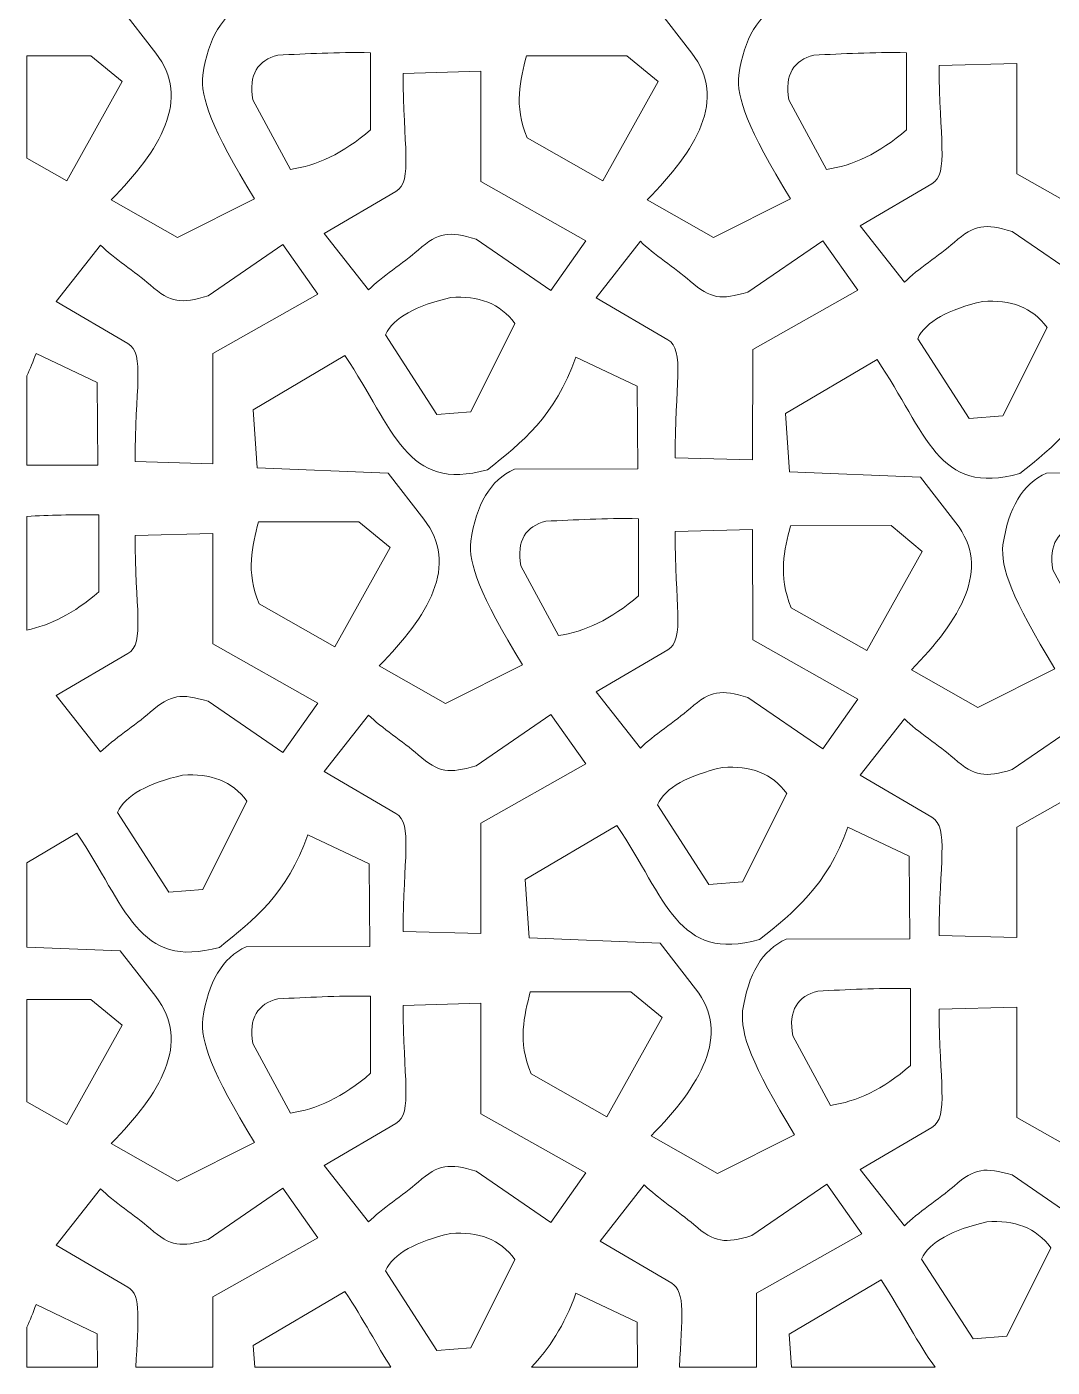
# Model space of a CAD drawing. Header units: millimetres. Extents: x -1200 to 1200, y -590 to 590.
# Drawn here: x -1200 to -746, y -590 to 3 of the extents above; entities that cross this region are included whole.
import ezdxf

# ---------------------------------------------------------------- set-up
doc = ezdxf.new("R2010")
doc.units = ezdxf.units.MM
doc.header["$MEASUREMENT"] = 0
doc.layers.add('Layer 1', color=7, linetype='Continuous')

msp = doc.modelspace()

# ---------------------------------------------------------------- linework, layer by layer
at = {"layer": 'Layer 1', "color": 250, "lineweight": 20}
for points, knots in [([(-1200.05, 13.7031), (-1200.05, 13.7031), (-1200.05, 51.032), (-1200.05, 51.032), (-1200.05, 51.032), (-1177.863, 64.1121), (-1177.863, 64.1121), (-1155.9009, 31.4488), (-1151.0704, 3.5208), (-1114.7516, 13.5832), (-1099.6646, 25.6372), (-1084.8581, 37.2681), (-1075.6221, 63.4262), (-1075.6221, 63.4262), (-1048.5533, 50.5692), (-1048.5533, 50.5692), (-1048.5533, 50.5692), (-1048.2413, 13.9262), (-1048.2413, 13.9262), (-1048.2413, 13.9262), (-1102.8976, 13.8593), (-1102.8976, 13.8593), (-1113.5525, 9.0549), (-1119.7824, -1.8112), (-1122.203, -17.9738), (-1123.1799, -28.1387), (-1118.4316, -41.3192), (-1099.2246, -72.8358), (-1099.2246, -72.8358), (-1133.3612, -89.9213), (-1133.3612, -89.9213), (-1133.3612, -89.9213), (-1162.6861, -73.2833), (-1162.6861, -73.2833), (-1141.2048, -51.2435), (-1126.9879, -28.635), (-1142.997, -8.2453), (-1142.997, -8.2453), (-1158.6968, 12.0357), (-1158.6968, 12.0357), (-1158.6968, 12.0357), (-1200.05, 13.7031), (-1200.05, 13.7031)], [0, 0, 0, 0, 0.07142857, 0.07142857, 0.07142857, 0.14285714, 0.14285714, 0.14285714, 0.21428571, 0.21428571, 0.21428571, 0.28571429, 0.28571429, 0.28571429, 0.35714286, 0.35714286, 0.35714286, 0.42857143, 0.42857143, 0.42857143, 0.5, 0.5, 0.5, 0.57142857, 0.57142857, 0.57142857, 0.64285714, 0.64285714, 0.64285714, 0.71428571, 0.71428571, 0.71428571, 0.78571429, 0.78571429, 0.78571429, 0.85714286, 0.85714286, 0.85714286, 0.92857143, 0.92857143, 0.92857143, 1, 1, 1, 1]), ([(-925.4468, -73.2833), (-925.4468, -73.2833), (-896.1219, -89.9213), (-896.1219, -89.9213), (-896.1219, -89.9213), (-861.9855, -72.8358), (-861.9855, -72.8358), (-881.1924, -41.3192), (-885.9407, -28.1387), (-884.9638, -17.9738), (-882.5432, -1.8112), (-876.3133, 9.0549), (-865.6585, 13.8593), (-865.6585, 13.8593), (-811.0021, 13.9262), (-811.0021, 13.9262), (-811.0021, 13.9262), (-811.3142, 50.5692), (-811.3142, 50.5692), (-811.3142, 50.5692), (-838.383, 63.4262), (-838.383, 63.4262), (-847.6189, 37.2681), (-862.4254, 25.6372), (-877.5124, 13.5832), (-913.8312, 3.5208), (-918.6617, 31.4488), (-940.6238, 64.1121), (-940.6238, 64.1121), (-981.2123, 40.184), (-981.2123, 40.184), (-981.2123, 40.184), (-979.4412, 14.3737), (-979.4412, 14.3737), (-979.4412, 14.3737), (-921.4576, 12.0357), (-921.4576, 12.0357), (-921.4576, 12.0357), (-905.7578, -8.2453), (-905.7578, -8.2453), (-889.7486, -28.635), (-903.9656, -51.2435), (-925.4468, -73.2833)], [0, 0, 0, 0, 0.07142857, 0.07142857, 0.07142857, 0.14285714, 0.14285714, 0.14285714, 0.21428571, 0.21428571, 0.21428571, 0.28571429, 0.28571429, 0.28571429, 0.35714286, 0.35714286, 0.35714286, 0.42857143, 0.42857143, 0.42857143, 0.5, 0.5, 0.5, 0.57142857, 0.57142857, 0.57142857, 0.64285714, 0.64285714, 0.64285714, 0.71428571, 0.71428571, 0.71428571, 0.78571429, 0.78571429, 0.78571429, 0.85714286, 0.85714286, 0.85714286, 0.92857143, 0.92857143, 0.92857143, 1, 1, 1, 1]), ([(-1200.05, -54.7548), (-1200.05, -54.7548), (-1200.05, -9.4715), (-1200.05, -9.4715), (-1200.05, -9.4715), (-1171.6598, -9.4499), (-1171.6598, -9.4499), (-1171.6598, -9.4499), (-1157.866, -20.8263), (-1157.866, -20.8263), (-1157.866, -20.8263), (-1182.371, -64.7928), (-1182.371, -64.7928), (-1182.371, -64.7928), (-1200.05, -54.7548), (-1200.05, -54.7548)], [0, 0, 0, 0, 0.2, 0.2, 0.2, 0.4, 0.4, 0.4, 0.6, 0.6, 0.6, 0.8, 0.8, 0.8, 1, 1, 1, 1]), ([(-1083.3857, -59.7738), (-1083.3857, -59.7738), (-1100.0217, -28.9738), (-1100.0217, -28.9738), (-1102.0508, -17.6259), (-1097.727, -11.4407), (-1088.931, -9.1738), (-1076.1943, -8.6231), (-1063.1428, -7.7894), (-1047.8955, -8.0738), (-1047.8955, -8.0738), (-1047.8955, -42.1738), (-1047.8955, -42.1738), (-1060.2505, -52.8984), (-1071.8704, -58.1231), (-1083.3857, -59.7738)], [0, 0, 0, 0, 0.2, 0.2, 0.2, 0.4, 0.4, 0.4, 0.6, 0.6, 0.6, 0.8, 0.8, 0.8, 1, 1, 1, 1]), ([(-945.1317, -64.7928), (-945.1317, -64.7928), (-978.6104, -45.7833), (-978.6104, -45.7833), (-984.6428, -31.3627), (-981.6255, -20.1919), (-978.9225, -9.4833), (-978.9225, -9.4833), (-934.4207, -9.4499), (-934.4207, -9.4499), (-934.4207, -9.4499), (-920.6269, -20.8263), (-920.6269, -20.8263), (-920.6269, -20.8263), (-945.1317, -64.7928), (-945.1317, -64.7928)], [0, 0, 0, 0, 0.2, 0.2, 0.2, 0.4, 0.4, 0.4, 0.6, 0.6, 0.6, 0.8, 0.8, 0.8, 1, 1, 1, 1]), ([(-846.1464, -59.7738), (-846.1464, -59.7738), (-862.7824, -28.9738), (-862.7824, -28.9738), (-864.8115, -17.6259), (-860.4877, -11.4407), (-851.6917, -9.1738), (-838.9551, -8.6231), (-825.9035, -7.7894), (-810.6563, -8.0738), (-810.6563, -8.0738), (-810.6563, -42.1738), (-810.6563, -42.1738), (-823.0114, -52.8984), (-834.6313, -58.1231), (-846.1464, -59.7738)], [0, 0, 0, 0, 0.2, 0.2, 0.2, 0.4, 0.4, 0.4, 0.6, 0.6, 0.6, 0.8, 0.8, 0.8, 1, 1, 1, 1]), ([(-1068.3942, -88.1075), (-1068.3942, -88.1075), (-1048.8106, -113.0645), (-1048.8106, -113.0645), (-1043.0832, -107.3491), (-1033.5486, -101.3367), (-1026.8563, -95.4861), (-1017.6316, -87.4209), (-1013.2712, -87.0995), (-1001.236, -90.6073), (-1001.236, -90.6073), (-968.0595, -113.3406), (-968.0595, -113.3406), (-968.0595, -113.3406), (-952.6001, -91.4075), (-952.6001, -91.4075), (-952.6001, -91.4075), (-999.1134, -65.179), (-999.1134, -65.179), (-999.1134, -65.179), (-999.1471, -16.298), (-999.1471, -16.298), (-999.1471, -16.298), (-1033.4607, -17.2265), (-1033.4607, -17.2265), (-1033.6534, -48.7919), (-1028.9697, -64.9964), (-1036.6903, -69.5225), (-1036.6903, -69.5225), (-1068.3942, -88.1075), (-1068.3942, -88.1075)], [0, 0, 0, 0, 0.1, 0.1, 0.1, 0.2, 0.2, 0.2, 0.3, 0.3, 0.3, 0.4, 0.4, 0.4, 0.5, 0.5, 0.5, 0.6, 0.6, 0.6, 0.7, 0.7, 0.7, 0.8, 0.8, 0.8, 0.9, 0.9, 0.9, 1, 1, 1, 1]), ([(-831.1551, -84.6974), (-831.1551, -84.6974), (-811.5714, -109.6544), (-811.5714, -109.6544), (-805.844, -103.939), (-796.3094, -97.9267), (-789.617, -92.076), (-780.3924, -84.0108), (-776.0321, -83.6894), (-763.9967, -87.1971), (-763.9967, -87.1971), (-730.8202, -109.9304), (-730.8202, -109.9304), (-730.8202, -109.9304), (-715.3608, -87.9974), (-715.3608, -87.9974), (-715.3608, -87.9974), (-761.8742, -61.7688), (-761.8742, -61.7688), (-761.8742, -61.7688), (-761.9079, -12.8878), (-761.9079, -12.8878), (-761.9079, -12.8878), (-796.2216, -13.8164), (-796.2216, -13.8164), (-796.4141, -45.3818), (-791.7304, -61.5862), (-799.4511, -66.1124), (-799.4511, -66.1124), (-831.1551, -84.6974), (-831.1551, -84.6974)], [0, 0, 0, 0, 0.1, 0.1, 0.1, 0.2, 0.2, 0.2, 0.3, 0.3, 0.3, 0.4, 0.4, 0.4, 0.5, 0.5, 0.5, 0.6, 0.6, 0.6, 0.7, 0.7, 0.7, 0.8, 0.8, 0.8, 0.9, 0.9, 0.9, 1, 1, 1, 1]), ([(-1187.0139, -118.2592), (-1187.0139, -118.2592), (-1167.4302, -93.3021), (-1167.4302, -93.3021), (-1161.7028, -99.0176), (-1152.1682, -105.0299), (-1145.4758, -110.8806), (-1136.2512, -118.9458), (-1131.8908, -119.2672), (-1119.8555, -115.7595), (-1119.8555, -115.7595), (-1086.6792, -93.0261), (-1086.6792, -93.0261), (-1086.6792, -93.0261), (-1071.2196, -114.9592), (-1071.2196, -114.9592), (-1071.2196, -114.9592), (-1117.733, -141.1877), (-1117.733, -141.1877), (-1117.733, -141.1877), (-1117.7667, -190.0687), (-1117.7667, -190.0687), (-1117.7667, -190.0687), (-1152.0804, -189.1402), (-1152.0804, -189.1402), (-1152.2729, -157.5748), (-1147.5892, -141.3704), (-1155.3099, -136.8442), (-1155.3099, -136.8442), (-1187.0139, -118.2592), (-1187.0139, -118.2592)], [0, 0, 0, 0, 0.1, 0.1, 0.1, 0.2, 0.2, 0.2, 0.3, 0.3, 0.3, 0.4, 0.4, 0.4, 0.5, 0.5, 0.5, 0.6, 0.6, 0.6, 0.7, 0.7, 0.7, 0.8, 0.8, 0.8, 0.9, 0.9, 0.9, 1, 1, 1, 1]), ([(-948.0555, -116.5541), (-948.0555, -116.5541), (-928.4719, -91.5971), (-928.4719, -91.5971), (-922.7445, -97.3125), (-913.2099, -103.3249), (-906.5175, -109.1755), (-897.2928, -117.2408), (-892.9325, -117.5621), (-880.8973, -114.0544), (-880.8973, -114.0544), (-847.7208, -91.3211), (-847.7208, -91.3211), (-847.7208, -91.3211), (-832.2613, -113.2541), (-832.2613, -113.2541), (-832.2613, -113.2541), (-878.7747, -139.4826), (-878.7747, -139.4826), (-878.7747, -139.4826), (-878.8084, -188.3636), (-878.8084, -188.3636), (-878.8084, -188.3636), (-913.122, -187.4351), (-913.122, -187.4351), (-913.3146, -155.8697), (-908.631, -139.6653), (-916.3515, -135.1391), (-916.3515, -135.1391), (-948.0555, -116.5541), (-948.0555, -116.5541)], [0, 0, 0, 0, 0.1, 0.1, 0.1, 0.2, 0.2, 0.2, 0.3, 0.3, 0.3, 0.4, 0.4, 0.4, 0.5, 0.5, 0.5, 0.6, 0.6, 0.6, 0.7, 0.7, 0.7, 0.8, 0.8, 0.8, 0.9, 0.9, 0.9, 1, 1, 1, 1]), ([(-1003.5834, -167.0872), (-1003.5834, -167.0872), (-1018.52, -168.2918), (-1018.52, -168.2918), (-1018.52, -168.2918), (-1041.2917, -132.9872), (-1041.2917, -132.9872), (-1037.8218, -125.3199), (-1027.5823, -120.0277), (-1012.456, -116.4872), (-1000.2084, -115.6194), (-990.4637, -119.0065), (-984.0377, -128.0393), (-984.0377, -128.0393), (-1003.5834, -167.0872), (-1003.5834, -167.0872)], [0, 0, 0, 0, 0.2, 0.2, 0.2, 0.4, 0.4, 0.4, 0.6, 0.6, 0.6, 0.8, 0.8, 0.8, 1, 1, 1, 1]), ([(-768.0633, -168.7923), (-768.0633, -168.7923), (-782.9999, -169.9968), (-782.9999, -169.9968), (-782.9999, -169.9968), (-805.7716, -134.6923), (-805.7716, -134.6923), (-802.3017, -127.0251), (-792.0622, -121.7328), (-776.9359, -118.1923), (-764.6883, -117.3244), (-754.9436, -120.7115), (-748.5176, -129.7444), (-748.5176, -129.7444), (-768.0633, -168.7923), (-768.0633, -168.7923)], [0, 0, 0, 0, 0.2, 0.2, 0.2, 0.4, 0.4, 0.4, 0.6, 0.6, 0.6, 0.8, 0.8, 0.8, 1, 1, 1, 1]), ([(-1200.05, -190.7205), (-1200.05, -190.7205), (-1200.05, -151.14), (-1200.05, -151.14), (-1198.5916, -148.0672), (-1197.2239, -144.7603), (-1195.9609, -141.1822), (-1195.9609, -141.1822), (-1168.8921, -154.0392), (-1168.8921, -154.0392), (-1168.8921, -154.0392), (-1168.5801, -190.6821), (-1168.5801, -190.6821), (-1168.5801, -190.6821), (-1200.05, -190.7205), (-1200.05, -190.7205)], [0, 0, 0, 0, 0.2, 0.2, 0.2, 0.4, 0.4, 0.4, 0.6, 0.6, 0.6, 0.8, 0.8, 0.8, 1, 1, 1, 1]), ([(-1044.0665, -279.5967), (-1044.0665, -279.5967), (-1014.7415, -296.2347), (-1014.7415, -296.2347), (-1014.7415, -296.2347), (-980.605, -279.1492), (-980.605, -279.1492), (-999.812, -247.6325), (-1004.5604, -234.4521), (-1003.5834, -224.2872), (-1001.1629, -208.1246), (-994.933, -197.2585), (-984.278, -192.4541), (-984.278, -192.4541), (-929.6217, -192.3872), (-929.6217, -192.3872), (-929.6217, -192.3872), (-929.9337, -155.7442), (-929.9337, -155.7442), (-929.9337, -155.7442), (-957.0026, -142.8872), (-957.0026, -142.8872), (-966.2384, -169.0453), (-981.0451, -180.6762), (-996.132, -192.7302), (-1032.4508, -202.7926), (-1037.2814, -174.8646), (-1059.2434, -142.2013), (-1059.2434, -142.2013), (-1099.8319, -166.1294), (-1099.8319, -166.1294), (-1099.8319, -166.1294), (-1098.0607, -191.9397), (-1098.0607, -191.9397), (-1098.0607, -191.9397), (-1040.0772, -194.2777), (-1040.0772, -194.2777), (-1040.0772, -194.2777), (-1024.3774, -214.5586), (-1024.3774, -214.5586), (-1008.3683, -234.9484), (-1022.5851, -257.5569), (-1044.0665, -279.5967)], [0, 0, 0, 0, 0.07142857, 0.07142857, 0.07142857, 0.14285714, 0.14285714, 0.14285714, 0.21428571, 0.21428571, 0.21428571, 0.28571429, 0.28571429, 0.28571429, 0.35714286, 0.35714286, 0.35714286, 0.42857143, 0.42857143, 0.42857143, 0.5, 0.5, 0.5, 0.57142857, 0.57142857, 0.57142857, 0.64285714, 0.64285714, 0.64285714, 0.71428571, 0.71428571, 0.71428571, 0.78571429, 0.78571429, 0.78571429, 0.85714286, 0.85714286, 0.85714286, 0.92857143, 0.92857143, 0.92857143, 1, 1, 1, 1]), ([(-808.5464, -281.3018), (-808.5464, -281.3018), (-779.2215, -297.9398), (-779.2215, -297.9398), (-779.2215, -297.9398), (-745.0849, -280.8542), (-745.0849, -280.8542), (-764.2919, -249.3376), (-769.0403, -236.1572), (-768.0633, -225.9923), (-765.6428, -209.8297), (-759.4129, -198.9635), (-748.7579, -194.1592), (-748.7579, -194.1592), (-694.1016, -194.0923), (-694.1016, -194.0923), (-694.1016, -194.0923), (-694.4136, -157.4493), (-694.4136, -157.4493), (-694.4136, -157.4493), (-721.4825, -144.5923), (-721.4825, -144.5923), (-730.7183, -170.7504), (-745.525, -182.3812), (-760.6119, -194.4352), (-796.9307, -204.4976), (-801.7613, -176.5697), (-823.7233, -143.9063), (-823.7233, -143.9063), (-864.3118, -167.8345), (-864.3118, -167.8345), (-864.3118, -167.8345), (-862.5406, -193.6447), (-862.5406, -193.6447), (-862.5406, -193.6447), (-804.5571, -195.9827), (-804.5571, -195.9827), (-804.5571, -195.9827), (-788.8573, -216.2638), (-788.8573, -216.2638), (-772.8482, -236.6535), (-787.065, -259.2621), (-808.5464, -281.3018)], [0, 0, 0, 0, 0.07142857, 0.07142857, 0.07142857, 0.14285714, 0.14285714, 0.14285714, 0.21428571, 0.21428571, 0.21428571, 0.28571429, 0.28571429, 0.28571429, 0.35714286, 0.35714286, 0.35714286, 0.42857143, 0.42857143, 0.42857143, 0.5, 0.5, 0.5, 0.57142857, 0.57142857, 0.57142857, 0.64285714, 0.64285714, 0.64285714, 0.71428571, 0.71428571, 0.71428571, 0.78571429, 0.78571429, 0.78571429, 0.85714286, 0.85714286, 0.85714286, 0.92857143, 0.92857143, 0.92857143, 1, 1, 1, 1]), ([(-1200.05, -263.7331), (-1200.05, -263.7331), (-1200.05, -213.359), (-1200.05, -213.359), (-1190.1632, -212.8983), (-1179.8344, -212.466), (-1168.2342, -212.6821), (-1168.2342, -212.6821), (-1168.2342, -246.7821), (-1168.2342, -246.7821), (-1179.2764, -256.367), (-1189.7324, -261.5596), (-1200.05, -263.7331)], [0, 0, 0, 0, 0.25, 0.25, 0.25, 0.5, 0.5, 0.5, 0.75, 0.75, 0.75, 1, 1, 1, 1]), ([(-1063.7514, -271.1062), (-1063.7514, -271.1062), (-1097.23, -252.0967), (-1097.23, -252.0967), (-1103.2624, -237.6761), (-1100.2452, -226.5053), (-1097.5421, -215.7967), (-1097.5421, -215.7967), (-1053.0402, -215.7633), (-1053.0402, -215.7633), (-1053.0402, -215.7633), (-1039.2465, -227.1397), (-1039.2465, -227.1397), (-1039.2465, -227.1397), (-1063.7514, -271.1062), (-1063.7514, -271.1062)], [0, 0, 0, 0, 0.2, 0.2, 0.2, 0.4, 0.4, 0.4, 0.6, 0.6, 0.6, 0.8, 0.8, 0.8, 1, 1, 1, 1]), ([(-964.766, -266.0872), (-964.766, -266.0872), (-981.402, -235.2872), (-981.402, -235.2872), (-983.4311, -223.9393), (-979.1073, -217.7541), (-970.3114, -215.4872), (-957.5747, -214.9365), (-944.5231, -214.1028), (-929.2758, -214.3872), (-929.2758, -214.3872), (-929.2758, -248.4872), (-929.2758, -248.4872), (-941.631, -259.2118), (-953.2509, -264.4365), (-964.766, -266.0872)], [0, 0, 0, 0, 0.2, 0.2, 0.2, 0.4, 0.4, 0.4, 0.6, 0.6, 0.6, 0.8, 0.8, 0.8, 1, 1, 1, 1]), ([(-948.0555, -291.0108), (-948.0555, -291.0108), (-928.4719, -315.9678), (-928.4719, -315.9678), (-922.7445, -310.2524), (-913.2099, -304.24), (-906.5175, -298.3894), (-897.2928, -290.3241), (-892.9325, -290.0028), (-880.8973, -293.5105), (-880.8973, -293.5105), (-847.7208, -316.2438), (-847.7208, -316.2438), (-847.7208, -316.2438), (-832.2613, -294.3108), (-832.2613, -294.3108), (-832.2613, -294.3108), (-878.7747, -268.0822), (-878.7747, -268.0822), (-878.7747, -268.0822), (-878.8084, -219.2012), (-878.8084, -219.2012), (-878.8084, -219.2012), (-913.122, -220.1298), (-913.122, -220.1298), (-913.3146, -251.6952), (-908.631, -267.8996), (-916.3515, -272.4258), (-916.3515, -272.4258), (-948.0555, -291.0108), (-948.0555, -291.0108)], [0, 0, 0, 0, 0.1, 0.1, 0.1, 0.2, 0.2, 0.2, 0.3, 0.3, 0.3, 0.4, 0.4, 0.4, 0.5, 0.5, 0.5, 0.6, 0.6, 0.6, 0.7, 0.7, 0.7, 0.8, 0.8, 0.8, 0.9, 0.9, 0.9, 1, 1, 1, 1]), ([(-828.2313, -272.8113), (-828.2313, -272.8113), (-861.71, -253.8017), (-861.71, -253.8017), (-867.7423, -239.3812), (-864.7251, -228.2104), (-862.022, -217.5018), (-862.022, -217.5018), (-817.5201, -217.4683), (-817.5201, -217.4683), (-817.5201, -217.4683), (-803.7264, -228.8447), (-803.7264, -228.8447), (-803.7264, -228.8447), (-828.2313, -272.8113), (-828.2313, -272.8113)], [0, 0, 0, 0, 0.2, 0.2, 0.2, 0.4, 0.4, 0.4, 0.6, 0.6, 0.6, 0.8, 0.8, 0.8, 1, 1, 1, 1]), ([(-729.2459, -267.7922), (-729.2459, -267.7922), (-745.882, -236.9923), (-745.882, -236.9923), (-747.9111, -225.6444), (-743.5872, -219.4592), (-734.7913, -217.1922), (-722.0546, -216.6416), (-709.003, -215.8079), (-693.7558, -216.0923), (-693.7558, -216.0923), (-693.7558, -250.1922), (-693.7558, -250.1922), (-706.1109, -260.9169), (-717.7308, -266.1416), (-729.2459, -267.7922)], [0, 0, 0, 0, 0.2, 0.2, 0.2, 0.4, 0.4, 0.4, 0.6, 0.6, 0.6, 0.8, 0.8, 0.8, 1, 1, 1, 1]), ([(-1187.0139, -292.7158), (-1187.0139, -292.7158), (-1167.4302, -317.6729), (-1167.4302, -317.6729), (-1161.7028, -311.9574), (-1152.1682, -305.9451), (-1145.4758, -300.0945), (-1136.2512, -292.0292), (-1131.8908, -291.7078), (-1119.8555, -295.2156), (-1119.8555, -295.2156), (-1086.6792, -317.9489), (-1086.6792, -317.9489), (-1086.6792, -317.9489), (-1071.2196, -296.0158), (-1071.2196, -296.0158), (-1071.2196, -296.0158), (-1117.733, -269.7873), (-1117.733, -269.7873), (-1117.733, -269.7873), (-1117.7667, -220.9063), (-1117.7667, -220.9063), (-1117.7667, -220.9063), (-1152.0804, -221.8348), (-1152.0804, -221.8348), (-1152.2729, -253.4002), (-1147.5892, -269.6047), (-1155.3099, -274.1309), (-1155.3099, -274.1309), (-1187.0139, -292.7158), (-1187.0139, -292.7158)], [0, 0, 0, 0, 0.1, 0.1, 0.1, 0.2, 0.2, 0.2, 0.3, 0.3, 0.3, 0.4, 0.4, 0.4, 0.5, 0.5, 0.5, 0.6, 0.6, 0.6, 0.7, 0.7, 0.7, 0.8, 0.8, 0.8, 0.9, 0.9, 0.9, 1, 1, 1, 1]), ([(-1068.3942, -326.2776), (-1068.3942, -326.2776), (-1048.8106, -301.3207), (-1048.8106, -301.3207), (-1043.0832, -307.036), (-1033.5486, -313.0484), (-1026.8563, -318.899), (-1017.6316, -326.9643), (-1013.2712, -327.2856), (-1001.236, -323.7779), (-1001.236, -323.7779), (-968.0595, -301.0446), (-968.0595, -301.0446), (-968.0595, -301.0446), (-952.6001, -322.9776), (-952.6001, -322.9776), (-952.6001, -322.9776), (-999.1134, -349.2062), (-999.1134, -349.2062), (-999.1134, -349.2062), (-999.1471, -398.0872), (-999.1471, -398.0872), (-999.1471, -398.0872), (-1033.4607, -397.1586), (-1033.4607, -397.1586), (-1033.6534, -365.5933), (-1028.9697, -349.3888), (-1036.6903, -344.8627), (-1036.6903, -344.8627), (-1068.3942, -326.2776), (-1068.3942, -326.2776)], [0, 0, 0, 0, 0.1, 0.1, 0.1, 0.2, 0.2, 0.2, 0.3, 0.3, 0.3, 0.4, 0.4, 0.4, 0.5, 0.5, 0.5, 0.6, 0.6, 0.6, 0.7, 0.7, 0.7, 0.8, 0.8, 0.8, 0.9, 0.9, 0.9, 1, 1, 1, 1]), ([(-831.1551, -327.9827), (-831.1551, -327.9827), (-811.5714, -303.0257), (-811.5714, -303.0257), (-805.844, -308.7411), (-796.3094, -314.7535), (-789.617, -320.6041), (-780.3924, -328.6694), (-776.0321, -328.9907), (-763.9967, -325.483), (-763.9967, -325.483), (-730.8202, -302.7496), (-730.8202, -302.7496), (-730.8202, -302.7496), (-715.3608, -324.6828), (-715.3608, -324.6828), (-715.3608, -324.6828), (-761.8742, -350.9112), (-761.8742, -350.9112), (-761.8742, -350.9112), (-761.9079, -399.7922), (-761.9079, -399.7922), (-761.9079, -399.7922), (-796.2216, -398.8637), (-796.2216, -398.8637), (-796.4141, -367.2983), (-791.7304, -351.0939), (-799.4511, -346.5677), (-799.4511, -346.5677), (-831.1551, -327.9827), (-831.1551, -327.9827)], [0, 0, 0, 0, 0.1, 0.1, 0.1, 0.2, 0.2, 0.2, 0.3, 0.3, 0.3, 0.4, 0.4, 0.4, 0.5, 0.5, 0.5, 0.6, 0.6, 0.6, 0.7, 0.7, 0.7, 0.8, 0.8, 0.8, 0.9, 0.9, 0.9, 1, 1, 1, 1]), ([(-883.2446, -375.1057), (-883.2446, -375.1057), (-898.1812, -376.3102), (-898.1812, -376.3102), (-898.1812, -376.3102), (-920.9529, -341.0057), (-920.9529, -341.0057), (-917.4831, -333.3385), (-907.2436, -328.0462), (-892.1172, -324.5057), (-879.8697, -323.6378), (-870.125, -327.0249), (-863.6989, -336.0578), (-863.6989, -336.0578), (-883.2446, -375.1057), (-883.2446, -375.1057)], [0, 0, 0, 0, 0.2, 0.2, 0.2, 0.4, 0.4, 0.4, 0.6, 0.6, 0.6, 0.8, 0.8, 0.8, 1, 1, 1, 1]), ([(-1122.203, -378.5158), (-1122.203, -378.5158), (-1137.1396, -379.7203), (-1137.1396, -379.7203), (-1137.1396, -379.7203), (-1159.9113, -344.4158), (-1159.9113, -344.4158), (-1156.4415, -336.7486), (-1146.2018, -331.4563), (-1131.0756, -327.9158), (-1118.8281, -327.0479), (-1109.0832, -330.4351), (-1102.6573, -339.4679), (-1102.6573, -339.4679), (-1122.203, -378.5158), (-1122.203, -378.5158)], [0, 0, 0, 0, 0.2, 0.2, 0.2, 0.4, 0.4, 0.4, 0.6, 0.6, 0.6, 0.8, 0.8, 0.8, 1, 1, 1, 1]), ([(-1200.05, -404.0388), (-1200.05, -404.0388), (-1200.05, -366.71), (-1200.05, -366.71), (-1200.05, -366.71), (-1177.863, -353.6299), (-1177.863, -353.6299), (-1155.9009, -386.2932), (-1151.0704, -414.2212), (-1114.7516, -404.1587), (-1099.6646, -392.1048), (-1084.8581, -380.4739), (-1075.6221, -354.3158), (-1075.6221, -354.3158), (-1048.5533, -367.1728), (-1048.5533, -367.1728), (-1048.5533, -367.1728), (-1048.2413, -403.8158), (-1048.2413, -403.8158), (-1048.2413, -403.8158), (-1102.8976, -403.8827), (-1102.8976, -403.8827), (-1113.5525, -408.687), (-1119.7824, -419.5532), (-1122.203, -435.7158), (-1123.1799, -445.8807), (-1118.4316, -459.0611), (-1099.2246, -490.5777), (-1099.2246, -490.5777), (-1133.3612, -507.6633), (-1133.3612, -507.6633), (-1133.3612, -507.6633), (-1162.6861, -491.0253), (-1162.6861, -491.0253), (-1141.2048, -468.9856), (-1126.9879, -446.377), (-1142.997, -425.9873), (-1142.997, -425.9873), (-1158.6968, -405.7063), (-1158.6968, -405.7063), (-1158.6968, -405.7063), (-1200.05, -404.0388), (-1200.05, -404.0388)], [0, 0, 0, 0, 0.07142857, 0.07142857, 0.07142857, 0.14285714, 0.14285714, 0.14285714, 0.21428571, 0.21428571, 0.21428571, 0.28571429, 0.28571429, 0.28571429, 0.35714286, 0.35714286, 0.35714286, 0.42857143, 0.42857143, 0.42857143, 0.5, 0.5, 0.5, 0.57142857, 0.57142857, 0.57142857, 0.64285714, 0.64285714, 0.64285714, 0.71428571, 0.71428571, 0.71428571, 0.78571429, 0.78571429, 0.78571429, 0.85714286, 0.85714286, 0.85714286, 0.92857143, 0.92857143, 0.92857143, 1, 1, 1, 1]), ([(-923.7278, -487.6152), (-923.7278, -487.6152), (-894.4028, -504.2532), (-894.4028, -504.2532), (-894.4028, -504.2532), (-860.2663, -487.1676), (-860.2663, -487.1676), (-879.4733, -455.651), (-884.2217, -442.4706), (-883.2446, -432.3057), (-880.8242, -416.143), (-874.5942, -405.2769), (-863.9393, -400.4726), (-863.9393, -400.4726), (-809.283, -400.4057), (-809.283, -400.4057), (-809.283, -400.4057), (-809.595, -363.7627), (-809.595, -363.7627), (-809.595, -363.7627), (-836.6639, -350.9056), (-836.6639, -350.9056), (-845.8997, -377.0637), (-860.7062, -388.6946), (-875.7932, -400.7486), (-912.112, -410.811), (-916.9427, -382.883), (-938.9047, -350.2197), (-938.9047, -350.2197), (-979.4932, -374.1479), (-979.4932, -374.1479), (-979.4932, -374.1479), (-977.722, -399.9581), (-977.722, -399.9581), (-977.722, -399.9581), (-919.7385, -402.2961), (-919.7385, -402.2961), (-919.7385, -402.2961), (-904.0387, -422.5772), (-904.0387, -422.5772), (-888.0295, -442.9669), (-902.2464, -465.5754), (-923.7278, -487.6152)], [0, 0, 0, 0, 0.07142857, 0.07142857, 0.07142857, 0.14285714, 0.14285714, 0.14285714, 0.21428571, 0.21428571, 0.21428571, 0.28571429, 0.28571429, 0.28571429, 0.35714286, 0.35714286, 0.35714286, 0.42857143, 0.42857143, 0.42857143, 0.5, 0.5, 0.5, 0.57142857, 0.57142857, 0.57142857, 0.64285714, 0.64285714, 0.64285714, 0.71428571, 0.71428571, 0.71428571, 0.78571429, 0.78571429, 0.78571429, 0.85714286, 0.85714286, 0.85714286, 0.92857143, 0.92857143, 0.92857143, 1, 1, 1, 1]), ([(-1200.05, -472.4967), (-1200.05, -472.4967), (-1200.05, -427.2135), (-1200.05, -427.2135), (-1200.05, -427.2135), (-1171.6598, -427.1918), (-1171.6598, -427.1918), (-1171.6598, -427.1918), (-1157.866, -438.5683), (-1157.866, -438.5683), (-1157.866, -438.5683), (-1182.371, -482.5348), (-1182.371, -482.5348), (-1182.371, -482.5348), (-1200.05, -472.4967), (-1200.05, -472.4967)], [0, 0, 0, 0, 0.2, 0.2, 0.2, 0.4, 0.4, 0.4, 0.6, 0.6, 0.6, 0.8, 0.8, 0.8, 1, 1, 1, 1]), ([(-1083.3857, -477.5158), (-1083.3857, -477.5158), (-1100.0217, -446.7158), (-1100.0217, -446.7158), (-1102.0508, -435.3679), (-1097.727, -429.1827), (-1088.931, -426.9158), (-1076.1943, -426.3651), (-1063.1428, -425.5314), (-1047.8955, -425.8158), (-1047.8955, -425.8158), (-1047.8955, -459.9158), (-1047.8955, -459.9158), (-1060.2505, -470.6404), (-1071.8704, -475.8651), (-1083.3857, -477.5158)], [0, 0, 0, 0, 0.2, 0.2, 0.2, 0.4, 0.4, 0.4, 0.6, 0.6, 0.6, 0.8, 0.8, 0.8, 1, 1, 1, 1]), ([(-943.4126, -479.1247), (-943.4126, -479.1247), (-976.8913, -460.1151), (-976.8913, -460.1151), (-982.9237, -445.6945), (-979.9065, -434.5238), (-977.2033, -423.8152), (-977.2033, -423.8152), (-932.7015, -423.7817), (-932.7015, -423.7817), (-932.7015, -423.7817), (-918.9078, -435.1581), (-918.9078, -435.1581), (-918.9078, -435.1581), (-943.4126, -479.1247), (-943.4126, -479.1247)], [0, 0, 0, 0, 0.2, 0.2, 0.2, 0.4, 0.4, 0.4, 0.6, 0.6, 0.6, 0.8, 0.8, 0.8, 1, 1, 1, 1]), ([(-844.4273, -474.1056), (-844.4273, -474.1056), (-861.0633, -443.3057), (-861.0633, -443.3057), (-863.0924, -431.9578), (-858.7686, -425.7726), (-849.9726, -423.5056), (-837.236, -422.955), (-824.1844, -422.1213), (-808.9371, -422.4057), (-808.9371, -422.4057), (-808.9371, -456.5056), (-808.9371, -456.5056), (-821.2923, -467.2303), (-832.9122, -472.4549), (-844.4273, -474.1056)], [0, 0, 0, 0, 0.2, 0.2, 0.2, 0.4, 0.4, 0.4, 0.6, 0.6, 0.6, 0.8, 0.8, 0.8, 1, 1, 1, 1]), ([(-1068.3942, -500.7343), (-1068.3942, -500.7343), (-1048.8106, -525.6913), (-1048.8106, -525.6913), (-1043.0832, -519.9759), (-1033.5486, -513.9635), (-1026.8563, -508.1129), (-1017.6316, -500.0477), (-1013.2712, -499.7263), (-1001.236, -503.234), (-1001.236, -503.234), (-968.0595, -525.9674), (-968.0595, -525.9674), (-968.0595, -525.9674), (-952.6001, -504.0343), (-952.6001, -504.0343), (-952.6001, -504.0343), (-999.1134, -477.8058), (-999.1134, -477.8058), (-999.1134, -477.8058), (-999.1471, -428.9248), (-999.1471, -428.9248), (-999.1471, -428.9248), (-1033.4607, -429.8533), (-1033.4607, -429.8533), (-1033.6534, -461.4187), (-1028.9697, -477.6231), (-1036.6903, -482.1493), (-1036.6903, -482.1493), (-1068.3942, -500.7343), (-1068.3942, -500.7343)], [0, 0, 0, 0, 0.1, 0.1, 0.1, 0.2, 0.2, 0.2, 0.3, 0.3, 0.3, 0.4, 0.4, 0.4, 0.5, 0.5, 0.5, 0.6, 0.6, 0.6, 0.7, 0.7, 0.7, 0.8, 0.8, 0.8, 0.9, 0.9, 0.9, 1, 1, 1, 1]), ([(-831.1551, -502.4393), (-831.1551, -502.4393), (-811.5714, -527.3964), (-811.5714, -527.3964), (-805.844, -521.681), (-796.3094, -515.6687), (-789.617, -509.818), (-780.3924, -501.7527), (-776.0321, -501.4314), (-763.9967, -504.9391), (-763.9967, -504.9391), (-730.8202, -527.6724), (-730.8202, -527.6724), (-730.8202, -527.6724), (-715.3608, -505.7394), (-715.3608, -505.7394), (-715.3608, -505.7394), (-761.8742, -479.5108), (-761.8742, -479.5108), (-761.8742, -479.5108), (-761.9079, -430.6298), (-761.9079, -430.6298), (-761.9079, -430.6298), (-796.2216, -431.5584), (-796.2216, -431.5584), (-796.4141, -463.1238), (-791.7304, -479.3282), (-799.4511, -483.8543), (-799.4511, -483.8543), (-831.1551, -502.4393), (-831.1551, -502.4393)], [0, 0, 0, 0, 0.1, 0.1, 0.1, 0.2, 0.2, 0.2, 0.3, 0.3, 0.3, 0.4, 0.4, 0.4, 0.5, 0.5, 0.5, 0.6, 0.6, 0.6, 0.7, 0.7, 0.7, 0.8, 0.8, 0.8, 0.9, 0.9, 0.9, 1, 1, 1, 1]), ([(-877.0781, -590.0266), (-877.0781, -590.0266), (-911.1519, -590.0266), (-911.1519, -590.0266), (-910.3402, -568.3097), (-908.2598, -556.6168), (-914.6324, -552.8811), (-914.6324, -552.8811), (-946.3364, -534.2961), (-946.3364, -534.2961), (-946.3364, -534.2961), (-926.7528, -509.3391), (-926.7528, -509.3391), (-921.0254, -515.0545), (-911.4908, -521.0669), (-904.7984, -526.9175), (-895.5738, -534.9828), (-891.2133, -535.3041), (-879.1781, -531.7964), (-879.1781, -531.7964), (-846.0016, -509.063), (-846.0016, -509.063), (-846.0016, -509.063), (-830.5422, -530.9962), (-830.5422, -530.9962), (-830.5422, -530.9962), (-877.0555, -557.2246), (-877.0555, -557.2246), (-877.0555, -557.2246), (-877.0781, -590.0266), (-877.0781, -590.0266)], [0, 0, 0, 0, 0.1, 0.1, 0.1, 0.2, 0.2, 0.2, 0.3, 0.3, 0.3, 0.4, 0.4, 0.4, 0.5, 0.5, 0.5, 0.6, 0.6, 0.6, 0.7, 0.7, 0.7, 0.8, 0.8, 0.8, 0.9, 0.9, 0.9, 1, 1, 1, 1]), ([(-1117.7548, -590.0266), (-1117.7548, -590.0266), (-1151.762, -590.0266), (-1151.762, -590.0266), (-1150.913, -569.4013), (-1149.1067, -558.2229), (-1155.3099, -554.5862), (-1155.3099, -554.5862), (-1187.0139, -536.0012), (-1187.0139, -536.0012), (-1187.0139, -536.0012), (-1167.4302, -511.0442), (-1167.4302, -511.0442), (-1161.7028, -516.7595), (-1152.1682, -522.7719), (-1145.4758, -528.6226), (-1136.2512, -536.6878), (-1131.8908, -537.0092), (-1119.8555, -533.5014), (-1119.8555, -533.5014), (-1086.6792, -510.7681), (-1086.6792, -510.7681), (-1086.6792, -510.7681), (-1071.2196, -532.7012), (-1071.2196, -532.7012), (-1071.2196, -532.7012), (-1117.733, -558.9297), (-1117.733, -558.9297), (-1117.733, -558.9297), (-1117.7548, -590.0266), (-1117.7548, -590.0266)], [0, 0, 0, 0, 0.1, 0.1, 0.1, 0.2, 0.2, 0.2, 0.3, 0.3, 0.3, 0.4, 0.4, 0.4, 0.5, 0.5, 0.5, 0.6, 0.6, 0.6, 0.7, 0.7, 0.7, 0.8, 0.8, 0.8, 0.9, 0.9, 0.9, 1, 1, 1, 1]), ([(-766.3442, -576.3039), (-766.3442, -576.3039), (-781.2808, -577.5084), (-781.2808, -577.5084), (-781.2808, -577.5084), (-804.0525, -542.2039), (-804.0525, -542.2039), (-800.5827, -534.5366), (-790.343, -529.2444), (-775.2168, -525.7039), (-762.9692, -524.836), (-753.2244, -528.2231), (-746.7985, -537.256), (-746.7985, -537.256), (-766.3442, -576.3039), (-766.3442, -576.3039)], [0, 0, 0, 0, 0.2, 0.2, 0.2, 0.4, 0.4, 0.4, 0.6, 0.6, 0.6, 0.8, 0.8, 0.8, 1, 1, 1, 1]), ([(-1003.5834, -581.4191), (-1003.5834, -581.4191), (-1018.52, -582.6236), (-1018.52, -582.6236), (-1018.52, -582.6236), (-1041.2917, -547.3191), (-1041.2917, -547.3191), (-1037.8218, -539.6519), (-1027.5823, -534.3596), (-1012.456, -530.819), (-1000.2084, -529.9512), (-990.4637, -533.3383), (-984.0377, -542.3712), (-984.0377, -542.3712), (-1003.5834, -581.4191), (-1003.5834, -581.4191)], [0, 0, 0, 0, 0.2, 0.2, 0.2, 0.4, 0.4, 0.4, 0.6, 0.6, 0.6, 0.8, 0.8, 0.8, 1, 1, 1, 1]), ([(-798.0117, -590.0266), (-798.0117, -590.0266), (-861.5855, -590.0266), (-861.5855, -590.0266), (-861.5855, -590.0266), (-862.5926, -575.346), (-862.5926, -575.346), (-862.5926, -575.346), (-822.0042, -551.4179), (-822.0042, -551.4179), (-811.9776, -566.3299), (-805.5228, -580.2528), (-798.0117, -590.0266)], [0, 0, 0, 0, 0.25, 0.25, 0.25, 0.5, 0.5, 0.5, 0.75, 0.75, 0.75, 1, 1, 1, 1]), ([(-1038.8718, -590.0266), (-1038.8718, -590.0266), (-1099.1755, -590.0266), (-1099.1755, -590.0266), (-1099.1755, -590.0266), (-1099.8319, -580.4613), (-1099.8319, -580.4613), (-1099.8319, -580.4613), (-1059.2434, -556.5331), (-1059.2434, -556.5331), (-1050.8565, -569.0068), (-1044.9696, -580.7868), (-1038.8718, -590.0266)], [0, 0, 0, 0, 0.25, 0.25, 0.25, 0.5, 0.5, 0.5, 0.75, 0.75, 0.75, 1, 1, 1, 1]), ([(-929.7636, -590.0266), (-929.7636, -590.0266), (-976.7423, -590.0266), (-976.7423, -590.0266), (-969.0414, -581.8805), (-962.1544, -571.8104), (-957.0026, -557.219), (-957.0026, -557.219), (-929.9337, -570.0761), (-929.9337, -570.0761), (-929.9337, -570.0761), (-929.7636, -590.0266), (-929.7636, -590.0266)], [0, 0, 0, 0, 0.25, 0.25, 0.25, 0.5, 0.5, 0.5, 0.75, 0.75, 0.75, 1, 1, 1, 1]), ([(-1200.05, -590.0266), (-1200.05, -590.0266), (-1200.05, -572.2921), (-1200.05, -572.2921), (-1198.5916, -569.2194), (-1197.2239, -565.9124), (-1195.9609, -562.3343), (-1195.9609, -562.3343), (-1168.8921, -575.1913), (-1168.8921, -575.1913), (-1168.8921, -575.1913), (-1168.7655, -590.0266), (-1168.7655, -590.0266), (-1168.7655, -590.0266), (-1200.05, -590.0266), (-1200.05, -590.0266)], [0, 0, 0, 0, 0.2, 0.2, 0.2, 0.4, 0.4, 0.4, 0.6, 0.6, 0.6, 0.8, 0.8, 0.8, 1, 1, 1, 1])]:
    msp.add_open_spline(points, degree=3, knots=knots, dxfattribs=at)

doc.saveas('drawing.dxf')
